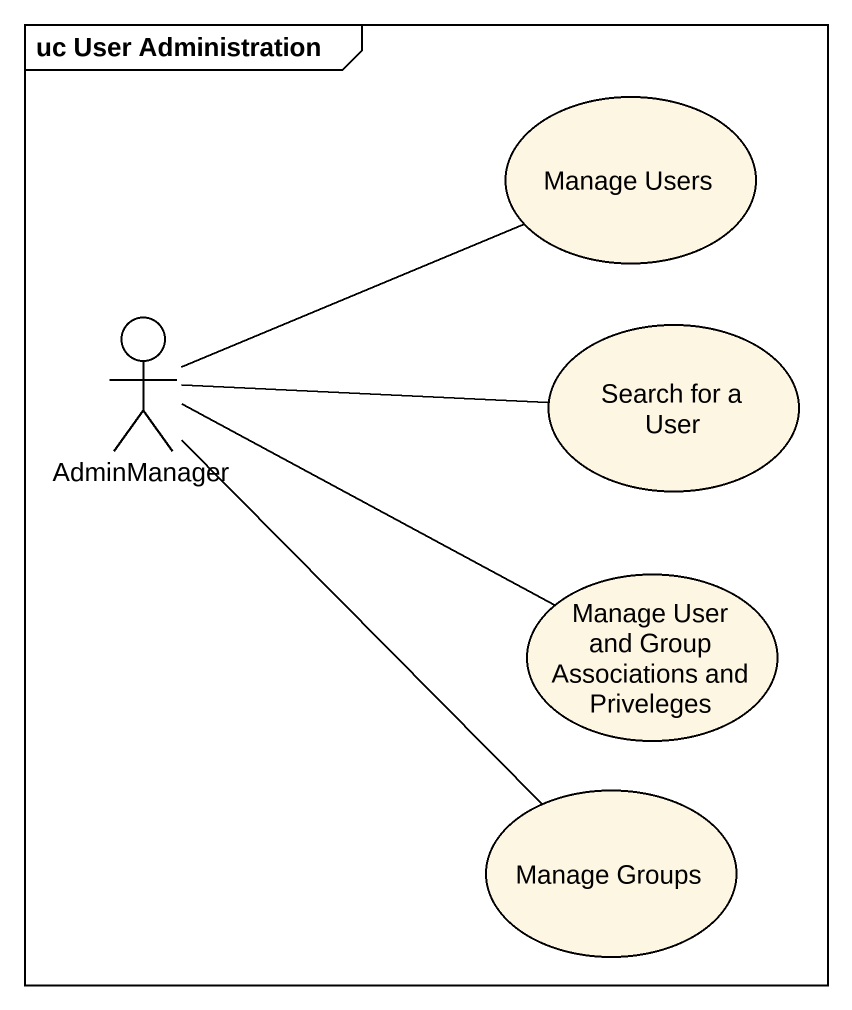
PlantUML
@startuml
mainframe uc User Administration
usecase "Manage Users" as Manage_Users
actor AdminManager
usecase "Search for a User" as Search_for_a_User
usecase "Manage User and Group Associations and Priveleges" as Manage_User_and_Group
usecase "Manage Groups" as Manage_Groups
AdminManager -right- Manage_Users
AdminManager -right- Search_for_a_User
AdminManager -right- Manage_User_and_Group
AdminManager -- Manage_Groups
@enduml
